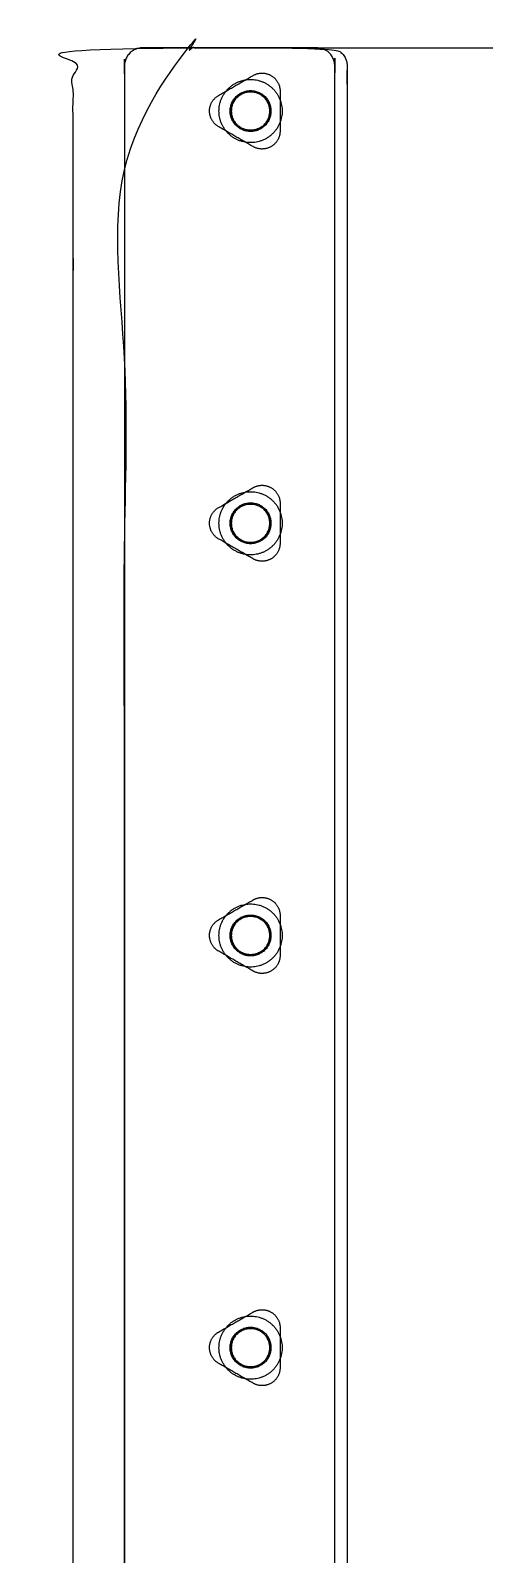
# Model space of a CAD drawing. Header units: millimetres. Extents: x -5 to 580, y 325 to 896.
# Drawn here: x 141.3 to 216.8, y 642.6 to 895.9 of the extents above; entities that cross this region are included whole.
import ezdxf

# ---------------------------------------------------------------- set-up
doc = ezdxf.new("R2010")
doc.units = ezdxf.units.MM
doc.header["$MEASUREMENT"] = 0
for name, color, linetype, true_color in [('Machine bed', 18, 'Continuous', 0x000000), ('Y foundations', 18, 'Continuous', 0x000000), ('Y plates', 18, 'Continuous', 0x000000)]:
    doc.layers.add(name, color=color, linetype=linetype, true_color=true_color)

msp = doc.modelspace()

# ---------------------------------------------------------------- linework, layer by layer
at = {"layer": 'Machine bed'}
for points, weights, knots in [([(279.9000000000001, 401.0000000000109), (282.1273863607377, 403.2273863607486), (284.3547727214752, 401.0000000000109), (350.0000000000008, 401.0000000000109), (415.645227278525, 401.0000000000109), (417.8726136392623, 403.2273863607508), (420.0999999999999, 401.0000000000132), (422.3273863607376, 398.7726136392756), (420.0999999999999, 396.5452272785379), (420.1000000000004, 394.2726136392746), (420.1000000000001, 392.0000000000163), (420.0999999999948, 391.5000000000123), (420.5999999999988, 391.5000000000109), (425.1000000000004, 391.5000000000131), (439.6000000000018, 391.5000000000151), (440.1000000000015, 391.5000000000159), (440.100000000001, 392.0000000000157), (440.100000000001, 394.272613639274), (440.100000000001, 396.5452272785323), (437.8726136392623, 398.7726136392756), (440.0999999999999, 401.0000000000132), (442.3273863607374, 403.2273863607508), (444.554772721475, 401.0000000000132), (468.1000000000012, 401.0000000000109), (491.6452272785269, 401.0000000000109), (493.8726136392629, 403.227386360746), (496.1000000000006, 401.0000000000084), (498.3273863607383, 398.7726136392707), (496.1000000000006, 396.5452272785332), (496.1000000000006, 394.2726136392745), (496.1000000000004, 392.0000000000163), (496.0999999999951, 391.5000000000113), (496.6000000000001, 391.5000000000109), (511.100000000001, 391.5000000000083), (515.6000000000021, 391.5000000000057), (516.1000000000122, 391.5000000000067), (516.100000000001, 392.0000000000168), (516.100000000001, 394.2726136392721), (516.100000000001, 396.5452272785275), (513.8726136392627, 398.7726136392707), (516.1000000000006, 401.0000000000084), (518.327386360738, 403.227386360746), (520.5547727214757, 401.0000000000084), (525.8030478607379, 401.0000000000109), (543.0513230000013, 401.0000000000109), (543.0513230000013, 645.5000000000109), (543.0513230000013, 890.0000000000108), (543.0513230000015, 893.0000000000108), (540.0513230000013, 893.000000000011), (350.0000000000011, 893.000000000011), (159.948677000001, 893.000000000011), (156.948677000001, 893.0000000000108), (156.948677000001, 890.0000000000108), (156.948677000001, 645.5000000000109), (156.948677000001, 401.0000000000109), (162.1969521392633, 401.0000000000109), (179.4452272785256, 401.0000000000109), (181.6726136392636, 403.2273863607486), (183.9000000000012, 401.0000000000109), (186.127386360739, 398.7726136392732), (183.9000000000012, 396.5452272785357), (183.900000000001, 394.2726136392699), (183.900000000001, 392.0000000000102), (183.9000000000018, 391.5000000000109), (184.4000000000011, 391.5000000000109), (188.9000000000017, 391.5000000000108), (203.4000000000023, 391.5000000000107), (203.8999999999997, 391.5000000000117), (203.9000000000012, 392.0000000000092), (203.9000000000012, 394.2726136392748), (203.9000000000012, 396.5452272785404), (201.6726136392635, 398.7726136392732), (203.9000000000012, 401.0000000000109), (206.1273863607388, 403.2273863607486), (208.3547727214764, 401.0000000000109), (231.9000000000002, 401.0000000000109), (255.4452272785254, 401.0000000000109), (257.6726136392626, 403.2273863607486), (259.9000000000001, 401.0000000000109), (262.1273863607379, 398.7726136392732), (259.9000000000001, 396.5452272785357), (259.9000000000016, 394.272613639273), (259.9000000000017, 392.0000000000106), (259.900000000002, 391.5000000000111), (260.4000000000016, 391.5000000000109), (274.9000000000005, 391.5000000000108), (279.3999999999995, 391.5000000000107), (279.9000000000069, 391.500000000009), (279.9000000000012, 392.0000000000163), (279.9000000000012, 394.2726136392716), (279.9000000000012, 396.545227278527), (277.6726136392621, 398.7726136392732), (279.9000000000001, 401.0000000000109)], [1, 0.7071067811865476, 1, 1, 1, 0.7071067811865476, 1, 0.7071067811865476, 1, 1, 1, 0.7071067811837521, 1, 1, 1, 0.7071067811867114, 1, 1, 1, 0.7071067811865476, 1, 0.7071067811865476, 1, 1, 1, 0.7071067811865476, 1, 0.7071067811865476, 1, 1, 1, 0.7071067811829482, 1, 1, 1, 0.707106781179332, 1, 1, 1, 0.7071067811865476, 1, 0.7071067811865476, 1, 1, 1, 1, 1, 0.7071067811865341, 1, 1, 1, 0.7071067811865341, 1, 1, 1, 1, 1, 0.7071067811865476, 1, 0.7071067811865476, 1, 1, 1, 0.7071067811870211, 1, 1, 1, 0.7071067811883155, 1, 1, 1, 0.7071067811865476, 1, 0.7071067811865476, 1, 1, 1, 0.7071067811865476, 1, 0.7071067811865476, 1, 1, 1, 0.7071067811869419, 1, 1, 1, 0.7071067811813719, 1, 1, 1, 0.7071067811865476, 1], [0, 0, 0, 4.948008429403924, 4.948008429403924, 112.2384629864476, 112.2384629864476, 117.1864714158515, 117.1864714158515, 122.1344798452554, 122.1344798452554, 122.8708793904915, 122.8708793904915, 123.6562775538985, 123.6562775538985, 129.7690775538975, 129.7690775538975, 130.5544757172937, 130.5544757172937, 131.2908752625334, 131.2908752625334, 136.2388836919373, 136.2388836919373, 141.1868921213412, 141.1868921213412, 232.2773466783914, 232.2773466783914, 237.2253551077953, 237.2253551077953, 242.1733635371993, 242.1733635371993, 242.9097630824371, 242.9097630824371, 243.6951612458406, 243.6951612458406, 249.8079612458414, 249.8079612458414, 250.5933594092484, 250.5933594092484, 251.3297589544845, 251.3297589544845, 256.2777673838884, 256.2777673838884, 261.2257758132923, 261.2257758132923, 271.7223260918195, 271.7223260918195, 701.0881797503566, 701.0881797503566, 705.8005687307409, 705.8005687307409, 1085.903214730742, 1085.903214730742, 1090.615603711126, 1090.615603711126, 1519.981457369665, 1519.981457369665, 1530.478007648191, 1530.478007648191, 1535.426016077595, 1535.426016077595, 1540.374024506998, 1540.374024506998, 1541.110424052236, 1541.110424052236, 1541.895822215636, 1541.895822215636, 1548.008622215637, 1548.008622215637, 1548.794020379029, 1548.794020379029, 1549.530419924269, 1549.530419924269, 1554.478428353673, 1554.478428353673, 1559.426436783077, 1559.426436783077, 1650.516891340127, 1650.516891340127, 1655.464899769531, 1655.464899769531, 1660.412908198935, 1660.412908198935, 1661.149307744175, 1661.149307744175, 1661.934705907573, 1661.934705907573, 1668.04750590757, 1668.04750590757, 1668.832904070977, 1668.832904070977, 1669.569303616215, 1669.569303616215, 1674.517312045619, 1674.517312045619, 1674.517312045619]), ([(172.5800000000013, 885.0980762113642), (171.0800000000013, 884.2320508075799), (171.0800000000013, 882.5000000000109), (171.0800000000013, 880.7679491924421), (172.5800000000013, 879.9019237886575), (175.4450000000012, 878.2478152674294), (178.3100000000011, 876.5937067462012), (179.8100000000011, 875.7276813424168), (181.3100000000011, 876.5937067462011), (182.8100000000011, 877.4597321499856), (182.8100000000011, 879.1917829575544), (182.8100000000011, 882.5000000000109), (182.8100000000011, 885.8082170424674), (182.8100000000011, 887.5402678500362), (181.3100000000011, 888.4062932538206), (179.8100000000011, 889.2723186576052), (178.3100000000011, 888.4062932538206), (175.4450000000012, 886.7521847325925), (172.5800000000013, 885.0980762113643)], [1, 0.866025403784438, 1, 0.866025403784438, 1, 1, 1, 0.866025403784438, 1, 0.866025403784438, 1, 1, 1, 0.8660254037844368, 1, 0.8660254037844368, 1, 1, 1], [0, 0, 0, 3.1415926535898, 3.1415926535898, 6.2831853071796, 6.2831853071796, 12.39528883285435, 12.39528883285435, 15.53688148644416, 15.53688148644416, 18.67847414003396, 18.67847414003396, 24.79057766570876, 24.79057766570876, 27.93217031929855, 27.93217031929855, 31.07376297288835, 31.07376297288835, 37.1858664985631, 37.1858664985631, 37.1858664985631]), ([(174.5040000000013, 882.5000000000109), (174.5040000000012, 879.104000000011), (177.9000000000012, 879.104000000011), (181.2960000000012, 879.104000000011), (181.2960000000012, 882.5000000000109), (181.2960000000012, 885.896000000011), (177.9000000000012, 885.8960000000109), (174.5040000000012, 885.896000000011), (174.5040000000013, 882.5000000000109)], [1, 0.7071067811865476, 1, 0.7071067811865476, 1, 0.7071067811865476, 1, 0.7071067811865476, 1], [-20.10619298297468, -20.10619298297468, -20.10619298297468, -15.07964473723101, -15.07964473723101, -10.05309649148734, -10.05309649148734, -5.026548245743669, -5.026548245743669, 0, 0, 0]), ([(172.5800000000013, 816.5980762113643), (171.0800000000013, 815.7320508075799), (171.0800000000013, 814.0000000000109), (171.0800000000013, 812.2679491924422), (172.5800000000013, 811.4019237886575), (175.4450000000012, 809.7478152674294), (178.3100000000011, 808.0937067462012), (179.8100000000011, 807.2276813424168), (181.3100000000011, 808.0937067462012), (182.8100000000011, 808.9597321499856), (182.8100000000011, 810.6917829575544), (182.8100000000011, 814.0000000000109), (182.8100000000011, 817.3082170424673), (182.8100000000011, 819.0402678500361), (181.3100000000011, 819.9062932538206), (179.810000000001, 820.772318657605), (178.310000000001, 819.9062932538205), (175.4450000000011, 818.2521847325924), (172.5800000000013, 816.5980762113642)], [1, 0.8660254037844386, 1, 0.8660254037844386, 1, 1, 1, 0.8660254037844387, 1, 0.8660254037844387, 1, 1, 1, 0.8660254037844435, 1, 0.8660254037844435, 1, 1, 1], [0, 0, 0, 3.141592653589794, 3.141592653589794, 6.283185307179587, 6.283185307179587, 12.39528883285432, 12.39528883285432, 15.53688148644411, 15.53688148644411, 18.67847414003391, 18.67847414003391, 24.79057766570867, 24.79057766570867, 27.9321703192985, 27.9321703192985, 31.07376297288832, 31.07376297288832, 37.18586649856307, 37.18586649856307, 37.18586649856307]), ([(174.5040000000013, 814.0000000000109), (174.5040000000012, 810.604000000011), (177.9000000000012, 810.604000000011), (181.2960000000012, 810.604000000011), (181.2960000000012, 814.0000000000109), (181.2960000000012, 817.396000000011), (177.9000000000012, 817.3960000000109), (174.5040000000012, 817.396000000011), (174.5040000000013, 814.0000000000109)], [1, 0.7071067811865476, 1, 0.7071067811865476, 1, 0.7071067811865476, 1, 0.7071067811865476, 1], [-20.10619298297468, -20.10619298297468, -20.10619298297468, -15.07964473723101, -15.07964473723101, -10.05309649148734, -10.05309649148734, -5.026548245743669, -5.026548245743669, 0, 0, 0]), ([(172.5800000000014, 748.0980762113644), (171.0800000000013, 747.23205080758), (171.0800000000013, 745.5000000000111), (171.0800000000013, 743.7679491924422), (172.5800000000013, 742.9019237886577), (175.4450000000012, 741.2478152674294), (178.3100000000011, 739.5937067462012), (179.8100000000011, 738.7276813424169), (181.3100000000011, 739.5937067462012), (182.8100000000011, 740.4597321499857), (182.8100000000011, 742.1917829575546), (182.8100000000011, 745.5000000000109), (182.8100000000011, 748.8082170424674), (182.8100000000011, 750.5402678500362), (181.3100000000011, 751.4062932538206), (179.8100000000011, 752.2723186576051), (178.3100000000011, 751.4062932538206), (175.4450000000012, 749.7521847325925), (172.5800000000014, 748.0980762113644)], [1, 0.8660254037844346, 1, 0.8660254037844346, 1, 1, 1, 0.8660254037844387, 1, 0.8660254037844387, 1, 1, 1, 0.8660254037844368, 1, 0.8660254037844368, 1, 1, 1], [0, 0, 0, 3.141592653589842, 3.141592653589842, 6.283185307179684, 6.283185307179684, 12.39528883285442, 12.39528883285442, 15.53688148644422, 15.53688148644422, 18.67847414003401, 18.67847414003401, 24.79057766570876, 24.79057766570876, 27.93217031929855, 27.93217031929855, 31.07376297288834, 31.07376297288834, 37.18586649856303, 37.18586649856303, 37.18586649856303]), ([(174.5040000000013, 745.5000000000109), (174.5040000000012, 742.104000000011), (177.9000000000012, 742.104000000011), (181.2960000000012, 742.104000000011), (181.2960000000012, 745.5000000000109), (181.2960000000012, 748.896000000011), (177.9000000000012, 748.8960000000109), (174.5040000000012, 748.896000000011), (174.5040000000013, 745.5000000000109)], [1, 0.7071067811865476, 1, 0.7071067811865476, 1, 0.7071067811865476, 1, 0.7071067811865476, 1], [-20.10619298297468, -20.10619298297468, -20.10619298297468, -15.07964473723101, -15.07964473723101, -10.05309649148734, -10.05309649148734, -5.026548245743669, -5.026548245743669, 0, 0, 0]), ([(172.5800000000014, 679.5980762113644), (171.0800000000013, 678.73205080758), (171.0800000000013, 677.000000000011), (171.0800000000013, 675.2679491924422), (172.5800000000013, 674.4019237886577), (175.4450000000012, 672.7478152674294), (178.3100000000011, 671.0937067462012), (179.8100000000011, 670.2276813424169), (181.3100000000011, 671.0937067462012), (182.8100000000011, 671.9597321499857), (182.8100000000011, 673.6917829575546), (182.8100000000011, 677.0000000000109), (182.8100000000011, 680.3082170424674), (182.8100000000011, 682.0402678500362), (181.3100000000011, 682.9062932538208), (179.8100000000011, 683.7723186576051), (178.3100000000011, 682.9062932538206), (175.4450000000012, 681.2521847325926), (172.5800000000014, 679.5980762113644)], [1, 0.8660254037844306, 1, 0.8660254037844306, 1, 1, 1, 0.8660254037844384, 1, 0.8660254037844384, 1, 1, 1, 0.8660254037844382, 1, 0.8660254037844382, 1, 1, 1], [0, 0, 0, 3.141592653589889, 3.141592653589889, 6.283185307179779, 6.283185307179779, 12.39528883285451, 12.39528883285451, 15.5368814864443, 15.5368814864443, 18.6784741400341, 18.6784741400341, 24.79057766570887, 24.79057766570887, 27.93217031929866, 27.93217031929866, 31.07376297288846, 31.07376297288846, 37.18586649856314, 37.18586649856314, 37.18586649856314]), ([(174.5040000000013, 677.0000000000109), (174.5040000000012, 673.604000000011), (177.9000000000012, 673.604000000011), (181.2960000000012, 673.604000000011), (181.2960000000012, 677.0000000000109), (181.2960000000012, 680.396000000011), (177.9000000000012, 680.3960000000109), (174.5040000000012, 680.396000000011), (174.5040000000013, 677.0000000000109)], [1, 0.7071067811865476, 1, 0.7071067811865476, 1, 0.7071067811865476, 1, 0.7071067811865476, 1], [-20.10619298297468, -20.10619298297468, -20.10619298297468, -15.07964473723101, -15.07964473723101, -10.05309649148734, -10.05309649148734, -5.026548245743669, -5.026548245743669, 0, 0, 0])]:
    msp.add_rational_spline(points, weights, degree=2, knots=knots, dxfattribs=at)
at = {"layer": 'Y foundations'}
for points, weights, knots in [([(159.9486769999999, 893.0000000000005), (174.4243384999999, 893.0000000000005), (188.9, 893.0000000000005), (191.9, 893.0000000000006), (191.9, 890.0000000000005), (191.9, 677.0000000000001), (191.9, 464), (191.9, 461), (188.9, 461), (174.4243384999999, 461), (159.9486769999998, 461), (156.9486769999998, 460.9999999999998), (156.9486769999999, 463.9999999999998), (156.9486769999999, 676.9999999999999), (156.9486769999999, 890), (156.9486769999998, 893.0000000000001), (159.9486769999999, 893.0000000000005)], [1, 1, 1, 0.7071067811865426, 1, 1, 1, 0.7071067811865441, 1, 1, 1, 0.7071067811864824, 1, 1, 1, 0.707106781186554, 1], [-459.6637119803848, -459.6637119803848, -459.6637119803848, -430.7123889803847, -430.7123889803847, -426, -426, -2.84e-14, -2.84e-14, 4.71238898038471, 4.71238898038471, 33.66371198038499, 33.66371198038499, 38.3761009607706, 38.3761009607706, 464.3761009607705, 464.3761009607705, 469.0884899411566, 469.0884899411566, 469.0884899411566]), ([(174.7, 882.5), (174.7, 879.3), (177.9, 879.3), (181.1, 879.3), (181.1, 882.5), (181.1, 885.6999999999999), (177.9, 885.7), (174.7, 885.6999999999999), (174.7, 882.5)], [1, 0.7071067811865476, 1, 0.7071067811865476, 1, 0.7071067811865476, 1, 0.7071067811865476, 1], [-20.10619298297468, -20.10619298297468, -20.10619298297468, -15.07964473723101, -15.07964473723101, -10.05309649148734, -10.05309649148734, -5.026548245743669, -5.026548245743669, 0, 0, 0]), ([(174.7, 814), (174.7, 810.8), (177.9, 810.8), (181.1, 810.8), (181.1, 814), (181.1, 817.1999999999999), (177.9, 817.1999999999999), (174.7, 817.1999999999999), (174.7, 814)], [1, 0.7071067811865476, 1, 0.7071067811865476, 1, 0.7071067811865476, 1, 0.7071067811865476, 1], [-20.10619298297468, -20.10619298297468, -20.10619298297468, -15.07964473723101, -15.07964473723101, -10.05309649148734, -10.05309649148734, -5.026548245743669, -5.026548245743669, 0, 0, 0]), ([(174.7, 745.5), (174.7, 742.3), (177.9, 742.3), (181.1, 742.3), (181.1, 745.5), (181.1, 748.6999999999999), (177.9, 748.7), (174.7, 748.6999999999999), (174.7, 745.5)], [1, 0.7071067811865476, 1, 0.7071067811865476, 1, 0.7071067811865476, 1, 0.7071067811865476, 1], [-20.10619298297468, -20.10619298297468, -20.10619298297468, -15.07964473723101, -15.07964473723101, -10.05309649148734, -10.05309649148734, -5.026548245743669, -5.026548245743669, 0, 0, 0]), ([(174.7, 677), (174.7, 673.8000000000001), (177.9, 673.8000000000001), (181.1, 673.8000000000001), (181.1, 677), (181.1, 680.2), (177.9, 680.2), (174.7, 680.2), (174.7, 677)], [1, 0.7071067811865476, 1, 0.7071067811865476, 1, 0.7071067811865476, 1, 0.7071067811865476, 1], [-20.10619298297468, -20.10619298297468, -20.10619298297468, -15.07964473723101, -15.07964473723101, -10.05309649148734, -10.05309649148734, -5.026548245743669, -5.026548245743669, 0, 0, 0])]:
    msp.add_rational_spline(points, weights, degree=2, knots=knots, dxfattribs=at)
at = {"layer": 'Y plates'}
for points, weights, knots in [([(141.351323, 503.0013229999996), (141.351323, 496.4139750957321), (141.351323, 489.8266271914646), (141.351323, 489.0013229999996), (141.5741494169613, 488.2066687378492), (145.0815678603448, 475.6983447555201), (148.5889863037282, 463.1900207731911), (149.2030829054898, 460.9999999999994), (151.4775730952479, 461), (170.1887865476225, 461), (190.9499999999972, 461), (193.9499999999986, 460.9999999999985), (193.9499999999986, 464), (193.9499999999986, 677), (193.9499999999986, 890), (193.9499999999986, 893.0000000000014), (190.9499999999972, 893), (170.5515414527446, 893), (151.4030829054921, 893), (148.4030829054907, 893.0000000000014), (148.4030829054907, 890), (148.40308290549, 696.5006614999998), (148.4030829054892, 503.0013229999996), (145.2772029527446, 503.0013229999996), (141.351323, 503.0013229999996)], [1, 1, 1, 0.9906720607344748, 1, 1, 1, 0.7968667001458771, 1, 1, 1, 0.70710678118638, 1, 1, 1, 0.7071067811863767, 1, 1, 1, 0.7071067811863834, 1, 1, 1, 1, 1], [833.8504369054896, 833.8504369054896, 833.8504369054896, 847.0251327140246, 847.0251327140246, 848.6654477539513, 848.6654477539513, 874.6469914327934, 874.6469914327934, 878.5392228932141, 878.5392228932141, 879.4156896137952, 879.4156896137952, 884.1280785941813, 884.1280785941813, 1310.128078594181, 1310.128078594181, 1314.840467574567, 1314.840467574567, 1315.699942206267, 1315.699942206267, 1320.412331186653, 1320.412331186653, 1707.411008186653, 1707.411008186653, 1715.262768092142, 1715.262768092142, 1715.262768092142]), ([(172.65, 882.5), (172.65, 877.25), (177.9, 877.25), (183.15, 877.25), (183.15, 882.5), (183.15, 887.75), (177.9, 887.75), (172.65, 887.75), (172.65, 882.5)], [1, 0.7071067811865476, 1, 0.7071067811865476, 1, 0.7071067811865476, 1, 0.7071067811865476, 1], [-32.98672286269283, -32.98672286269283, -32.98672286269283, -24.74004214701962, -24.74004214701962, -16.49336143134641, -16.49336143134641, -8.246680715673207, -8.246680715673207, 0, 0, 0]), ([(174.7, 882.5), (174.7, 885.6999999999999), (177.9, 885.7), (181.1, 885.6999999999999), (181.1, 882.5), (181.1, 879.3), (177.9, 879.3), (174.7, 879.3), (174.7, 882.5)], [1, 0.7071067811865476, 1, 0.7071067811865476, 1, 0.7071067811865476, 1, 0.7071067811865476, 1], [0, 0, 0, 5.026548245743669, 5.026548245743669, 10.05309649148734, 10.05309649148734, 15.07964473723101, 15.07964473723101, 20.10619298297468, 20.10619298297468, 20.10619298297468]), ([(172.65, 814), (172.65, 808.7499999999999), (177.9, 808.75), (183.15, 808.7499999999999), (183.15, 814), (183.15, 819.2499999999999), (177.9, 819.25), (172.65, 819.2499999999999), (172.65, 814)], [1, 0.7071067811865476, 1, 0.7071067811865476, 1, 0.7071067811865476, 1, 0.7071067811865476, 1], [-32.98672286269283, -32.98672286269283, -32.98672286269283, -24.74004214701962, -24.74004214701962, -16.49336143134641, -16.49336143134641, -8.246680715673207, -8.246680715673207, 0, 0, 0]), ([(174.7, 814), (174.7, 817.1999999999999), (177.9, 817.1999999999999), (181.1, 817.1999999999999), (181.1, 814), (181.1, 810.8), (177.9, 810.8), (174.7, 810.8), (174.7, 814)], [1, 0.7071067811865476, 1, 0.7071067811865476, 1, 0.7071067811865476, 1, 0.7071067811865476, 1], [0, 0, 0, 5.026548245743669, 5.026548245743669, 10.05309649148734, 10.05309649148734, 15.07964473723101, 15.07964473723101, 20.10619298297468, 20.10619298297468, 20.10619298297468]), ([(172.65, 745.5), (172.65, 740.25), (177.9, 740.25), (183.15, 740.25), (183.15, 745.5), (183.15, 750.75), (177.9, 750.75), (172.65, 750.75), (172.65, 745.5)], [1, 0.7071067811865476, 1, 0.7071067811865476, 1, 0.7071067811865476, 1, 0.7071067811865476, 1], [-32.98672286269283, -32.98672286269283, -32.98672286269283, -24.74004214701962, -24.74004214701962, -16.49336143134641, -16.49336143134641, -8.246680715673207, -8.246680715673207, 0, 0, 0]), ([(174.7, 745.5), (174.7, 748.6999999999999), (177.9, 748.7), (181.1, 748.6999999999999), (181.1, 745.5), (181.1, 742.3), (177.9, 742.3), (174.7, 742.3), (174.7, 745.5)], [1, 0.7071067811865476, 1, 0.7071067811865476, 1, 0.7071067811865476, 1, 0.7071067811865476, 1], [0, 0, 0, 5.026548245743669, 5.026548245743669, 10.05309649148734, 10.05309649148734, 15.07964473723101, 15.07964473723101, 20.10619298297468, 20.10619298297468, 20.10619298297468]), ([(172.65, 677), (172.65, 671.75), (177.9, 671.75), (183.15, 671.75), (183.15, 677), (183.15, 682.25), (177.9, 682.25), (172.65, 682.25), (172.65, 677)], [1, 0.7071067811865476, 1, 0.7071067811865476, 1, 0.7071067811865476, 1, 0.7071067811865476, 1], [-32.98672286269283, -32.98672286269283, -32.98672286269283, -24.74004214701962, -24.74004214701962, -16.49336143134641, -16.49336143134641, -8.246680715673207, -8.246680715673207, 0, 0, 0]), ([(174.7, 677), (174.7, 680.2), (177.9, 680.2), (181.1, 680.2), (181.1, 677), (181.1, 673.8000000000001), (177.9, 673.8000000000001), (174.7, 673.8000000000001), (174.7, 677)], [1, 0.7071067811865476, 1, 0.7071067811865476, 1, 0.7071067811865476, 1, 0.7071067811865476, 1], [0, 0, 0, 5.026548245743669, 5.026548245743669, 10.05309649148734, 10.05309649148734, 15.07964473723101, 15.07964473723101, 20.10619298297468, 20.10619298297468, 20.10619298297468])]:
    msp.add_rational_spline(points, weights, degree=2, knots=knots, dxfattribs=at)

doc.saveas('drawing.dxf')
